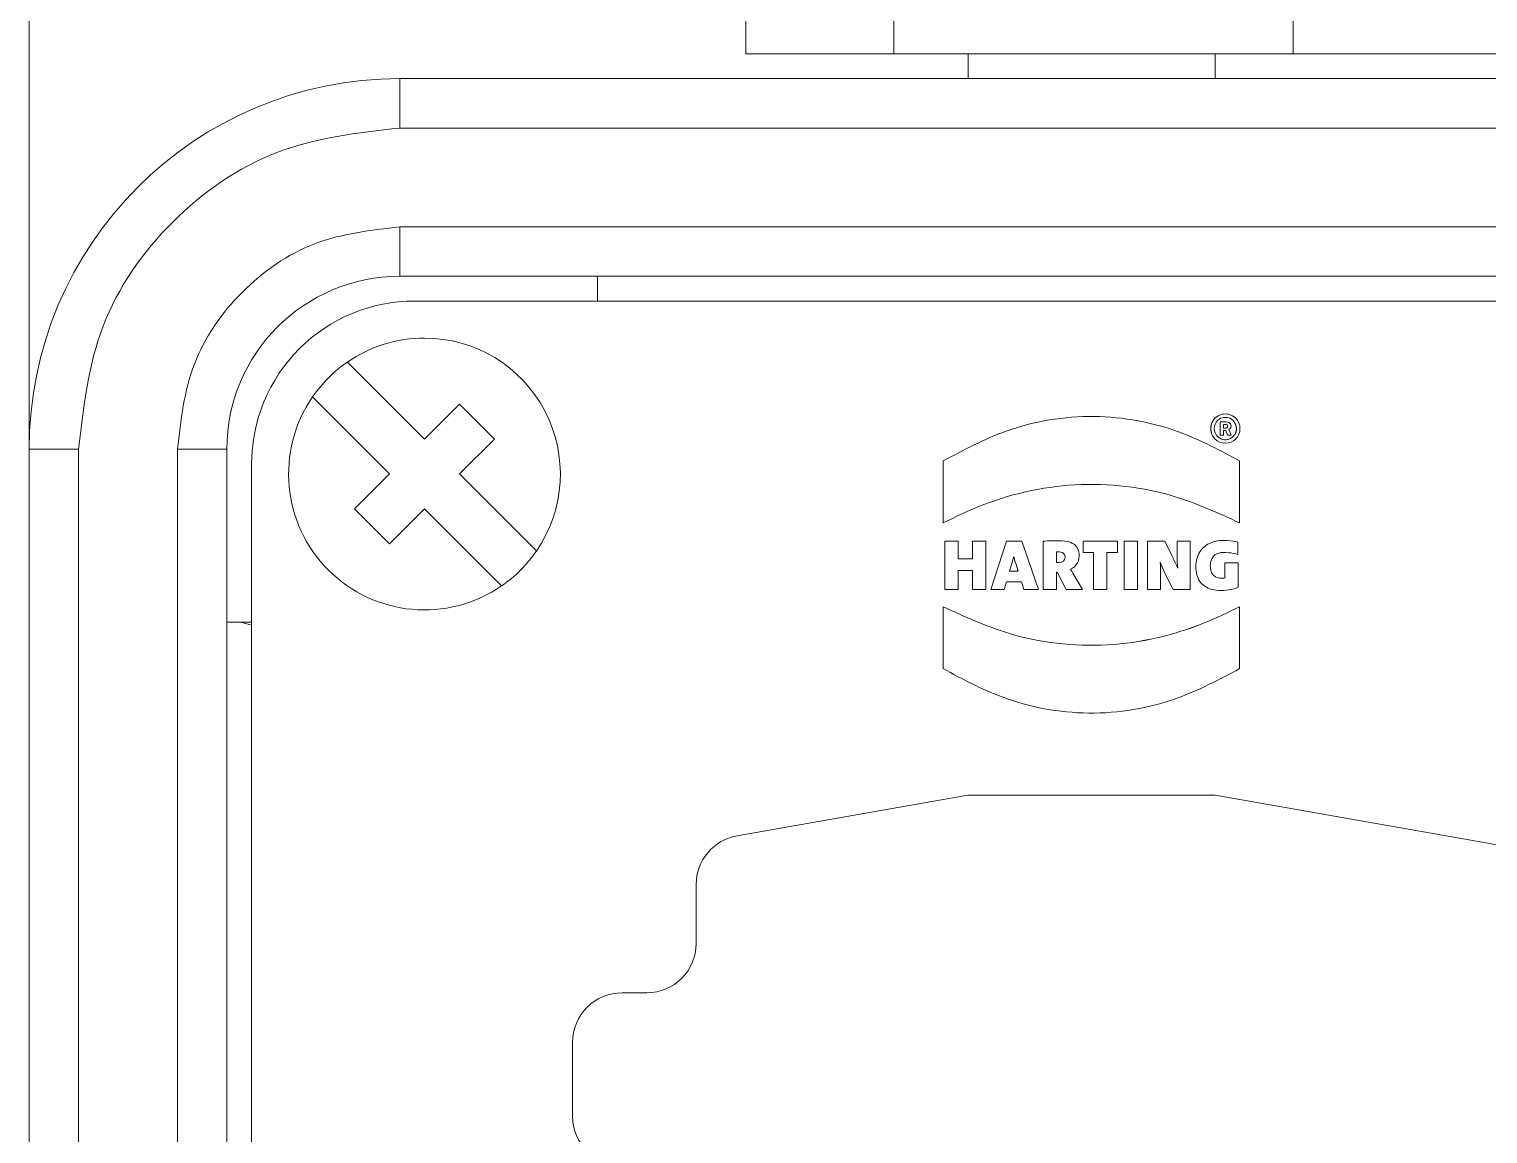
# Model space of a CAD drawing. Extents: x 4137 to 28680, y 2446 to 6814.
# Drawn here: x 16612.18 to 16649.38, y 4644.44 to 4672.6 of the extents above; entities that cross this region are included whole.
import ezdxf

# ---------------------------------------------------------------- set-up
doc = ezdxf.new("R2010")
doc.units = 0
doc.header["$LTSCALE"] = 0.5
doc.layers.get('0').update_dxf_attribs({"linetype": 'CONTINUOUS'})

msp = doc.modelspace()

# ---------------------------------------------------------------- linework, layer by layer
at = {"color": 7, "linetype": 'Continuous', "lineweight": 15}
for p, q in [((16630.454, 4671.972), (16630.454, 4678.272)), ((16630.454, 4671.972), (16630.454, 4678.272)), ((16634.234, 4671.972), (16634.234, 4678.272)), ((16634.234, 4671.972), (16634.234, 4678.272)), ((16644.415, 4671.972), (16644.415, 4678.272)), ((16644.415, 4671.972), (16644.415, 4678.272)), ((16612.184, 4661.892), (16612.184, 4677.642)), ((16612.184, 4661.892), (16612.184, 4677.642)), ((16630.454, 4671.972), (16630.454, 4671.966)), ((16630.454, 4671.972), (16630.454, 4671.966)), ((16644.415, 4671.972), (16634.234, 4671.972)), ((16644.415, 4671.972), (16634.234, 4671.972)), ((16636.124, 4671.972), (16636.124, 4671.342)), ((16636.124, 4671.972), (16636.124, 4671.342)), ((16642.424, 4671.342), (16642.424, 4671.972)), ((16642.424, 4671.342), (16642.424, 4671.972)), ((16665.006, 4671.972), (16644.415, 4671.972)), ((16665.006, 4671.972), (16644.415, 4671.972)), ((16621.634, 4670.082), (16621.634, 4671.342)), ((16621.634, 4671.342), (16656.914, 4671.342)), ((16621.634, 4670.082), (16621.634, 4671.342)), ((16621.634, 4671.342), (16656.914, 4671.342)), ((16656.914, 4670.082), (16621.634, 4670.082)), ((16656.914, 4670.082), (16621.634, 4670.082)), ((16656.914, 4667.562), (16621.634, 4667.562)), ((16621.634, 4667.562), (16621.634, 4666.302)), ((16656.914, 4667.562), (16621.634, 4667.562)), ((16621.634, 4667.562), (16621.634, 4666.302)), ((16656.914, 4666.302), (16621.634, 4666.302)), ((16656.914, 4666.302), (16621.634, 4666.302)), ((16626.674, 4665.672), (16626.674, 4666.302)), ((16626.674, 4665.672), (16626.674, 4666.302)), ((16656.537, 4665.672), (16622.013, 4665.672)), ((16656.537, 4665.672), (16622.013, 4665.672)), ((16620.301, 4664.117), (16622.264, 4662.153)), ((16620.301, 4664.117), (16622.264, 4662.153)), ((16621.373, 4661.262), (16619.41, 4663.226)), ((16621.373, 4661.262), (16619.41, 4663.226)), ((16622.264, 4662.153), (16623.155, 4663.044)), ((16622.264, 4662.153), (16623.155, 4663.044)), ((16623.155, 4663.044), (16624.046, 4662.153)), ((16623.155, 4663.044), (16624.046, 4662.153)), ((16642.708, 4662.59), (16642.553, 4662.59)), ((16642.553, 4662.59), (16642.553, 4662.253)), ((16642.553, 4662.59), (16642.553, 4662.253)), ((16642.553, 4662.59), (16642.553, 4662.59)), ((16642.708, 4662.59), (16642.553, 4662.59)), ((16642.708, 4662.59), (16642.553, 4662.59)), ((16642.553, 4662.59), (16642.553, 4662.253)), ((16642.553, 4662.59), (16642.553, 4662.253)), ((16642.553, 4662.59), (16642.553, 4662.59)), ((16642.708, 4662.59), (16642.553, 4662.59)), ((16642.778, 4662.578), (16642.708, 4662.59)), ((16642.779, 4662.578), (16642.708, 4662.59)), ((16642.708, 4662.59), (16642.708, 4662.59)), ((16642.778, 4662.578), (16642.708, 4662.59)), ((16642.779, 4662.578), (16642.708, 4662.59)), ((16642.708, 4662.59), (16642.708, 4662.59)), ((16642.886, 4662.622), (16642.886, 4662.622)), ((16642.886, 4662.622), (16642.886, 4662.622)), ((16642.484, 4662.219), (16642.484, 4662.219)), ((16642.484, 4662.219), (16642.484, 4662.219)), ((16642.553, 4662.253), (16642.637, 4662.253)), ((16642.553, 4662.253), (16642.637, 4662.253)), ((16642.637, 4662.527), (16642.694, 4662.527)), ((16642.637, 4662.527), (16642.637, 4662.43)), ((16642.637, 4662.527), (16642.694, 4662.527)), ((16642.637, 4662.527), (16642.637, 4662.43)), ((16642.694, 4662.43), (16642.637, 4662.43)), ((16642.637, 4662.43), (16642.694, 4662.43)), ((16642.637, 4662.43), (16642.637, 4662.43)), ((16642.694, 4662.43), (16642.637, 4662.43)), ((16642.637, 4662.43), (16642.694, 4662.43)), ((16642.637, 4662.43), (16642.637, 4662.43)), ((16642.637, 4662.253), (16642.637, 4662.374)), ((16642.637, 4662.374), (16642.7, 4662.374)), ((16642.637, 4662.253), (16642.637, 4662.374)), ((16642.637, 4662.374), (16642.7, 4662.374)), ((16642.694, 4662.43), (16642.694, 4662.43)), ((16642.694, 4662.43), (16642.694, 4662.43)), ((16642.7, 4662.374), (16642.742, 4662.253)), ((16642.7, 4662.374), (16642.742, 4662.253)), ((16642.7, 4662.374), (16642.7, 4662.374)), ((16642.7, 4662.374), (16642.742, 4662.253)), ((16642.7, 4662.374), (16642.742, 4662.253)), ((16642.7, 4662.374), (16642.7, 4662.374)), ((16642.728, 4662.513), (16642.728, 4662.513)), ((16642.728, 4662.513), (16642.728, 4662.513)), ((16642.742, 4662.253), (16642.835, 4662.253)), ((16642.742, 4662.253), (16642.835, 4662.253)), ((16642.772, 4662.398), (16642.804, 4662.418)), ((16642.772, 4662.398), (16642.804, 4662.418)), ((16642.786, 4662.377), (16642.772, 4662.398)), ((16642.786, 4662.377), (16642.772, 4662.398)), ((16642.819, 4662.544), (16642.778, 4662.578)), ((16642.779, 4662.578), (16642.778, 4662.578)), ((16642.819, 4662.544), (16642.778, 4662.578)), ((16642.779, 4662.578), (16642.778, 4662.578)), ((16642.819, 4662.543), (16642.779, 4662.578)), ((16642.819, 4662.543), (16642.779, 4662.578)), ((16642.793, 4662.361), (16642.786, 4662.377)), ((16642.793, 4662.361), (16642.786, 4662.377)), ((16642.835, 4662.253), (16642.793, 4662.361)), ((16642.835, 4662.253), (16642.793, 4662.361)), ((16642.804, 4662.418), (16642.824, 4662.449)), ((16642.804, 4662.418), (16642.824, 4662.449)), ((16642.831, 4662.492), (16642.819, 4662.544)), ((16642.831, 4662.492), (16642.819, 4662.544)), ((16642.824, 4662.449), (16642.831, 4662.492)), ((16642.824, 4662.449), (16642.831, 4662.492)), ((16642.97, 4662.42), (16642.97, 4662.42)), ((16642.97, 4662.42), (16642.97, 4662.42)), ((16613.444, 4661.892), (16612.184, 4661.892)), ((16612.184, 4605.192), (16612.184, 4661.892)), ((16613.444, 4661.892), (16612.184, 4661.892)), ((16612.184, 4605.192), (16612.184, 4661.892)), ((16613.444, 4605.192), (16613.444, 4661.892)), ((16613.444, 4605.192), (16613.444, 4661.892)), ((16615.964, 4661.892), (16615.964, 4605.192)), ((16615.964, 4661.892), (16617.224, 4661.892)), ((16615.964, 4661.892), (16615.964, 4605.192)), ((16615.964, 4661.892), (16617.224, 4661.892)), ((16617.224, 4661.892), (16617.224, 4605.192)), ((16617.224, 4661.892), (16617.224, 4605.192)), ((16624.046, 4662.153), (16623.155, 4661.262)), ((16624.046, 4662.153), (16623.155, 4661.262)), ((16617.855, 4661.514), (16617.855, 4605.57)), ((16617.855, 4661.514), (16617.855, 4605.57)), ((16635.489, 4660.017), (16635.489, 4661.596)), ((16635.489, 4661.596), (16635.489, 4661.596)), ((16635.489, 4661.596), (16635.489, 4660.017)), ((16635.489, 4660.017), (16635.489, 4661.596)), ((16635.489, 4661.596), (16635.489, 4661.596)), ((16635.489, 4661.596), (16635.489, 4660.017)), ((16643.049, 4661.596), (16643.049, 4660.017)), ((16643.049, 4661.596), (16643.049, 4660.017)), ((16620.482, 4660.371), (16621.373, 4661.262)), ((16620.482, 4660.371), (16621.373, 4661.262)), ((16623.155, 4661.262), (16625.119, 4659.299)), ((16623.155, 4661.262), (16625.119, 4659.299)), ((16621.373, 4659.48), (16620.482, 4660.371)), ((16621.373, 4659.48), (16620.482, 4660.371)), ((16622.264, 4660.371), (16621.373, 4659.48)), ((16622.264, 4660.371), (16621.373, 4659.48)), ((16624.228, 4658.408), (16622.264, 4660.371)), ((16624.228, 4658.408), (16622.264, 4660.371)), ((16635.529, 4659.55), (16635.87, 4659.55)), ((16635.529, 4658.313), (16635.529, 4659.55)), ((16635.529, 4658.313), (16635.529, 4659.55)), ((16635.529, 4659.55), (16635.529, 4659.55)), ((16635.529, 4659.55), (16635.87, 4659.55)), ((16635.529, 4659.55), (16635.87, 4659.55)), ((16635.529, 4658.313), (16635.529, 4659.55)), ((16635.529, 4658.313), (16635.529, 4659.55)), ((16635.529, 4659.55), (16635.529, 4659.55)), ((16635.529, 4659.55), (16635.87, 4659.55)), ((16635.87, 4659.55), (16635.87, 4659.099)), ((16635.87, 4659.55), (16635.87, 4659.099)), ((16636.24, 4659.55), (16636.582, 4659.55)), ((16636.24, 4659.099), (16636.24, 4659.55)), ((16636.24, 4659.099), (16636.24, 4659.55)), ((16636.24, 4659.55), (16636.24, 4659.55)), ((16636.24, 4659.55), (16636.582, 4659.55)), ((16636.24, 4659.55), (16636.582, 4659.55)), ((16636.24, 4659.099), (16636.24, 4659.55)), ((16636.24, 4659.099), (16636.24, 4659.55)), ((16636.24, 4659.55), (16636.24, 4659.55)), ((16636.24, 4659.55), (16636.582, 4659.55)), ((16636.582, 4659.55), (16636.582, 4658.313)), ((16636.582, 4659.55), (16636.582, 4658.313)), ((16636.704, 4658.313), (16637.108, 4659.55)), ((16636.704, 4658.313), (16637.108, 4659.55)), ((16636.704, 4658.313), (16637.108, 4659.55)), ((16636.704, 4658.313), (16637.108, 4659.55)), ((16637.108, 4659.55), (16637.498, 4659.55)), ((16637.108, 4659.55), (16637.108, 4659.55)), ((16637.108, 4659.55), (16637.498, 4659.55)), ((16637.108, 4659.55), (16637.498, 4659.55)), ((16637.108, 4659.55), (16637.108, 4659.55)), ((16637.108, 4659.55), (16637.498, 4659.55)), ((16637.498, 4659.55), (16637.922, 4658.313)), ((16637.498, 4659.55), (16637.922, 4658.313)), ((16638.042, 4659.55), (16638.094, 4659.553)), ((16638.042, 4659.55), (16638.094, 4659.553)), ((16638.042, 4659.55), (16638.094, 4659.553)), ((16638.042, 4659.55), (16638.094, 4659.553)), ((16638.042, 4658.313), (16638.042, 4659.55)), ((16638.042, 4658.313), (16638.042, 4659.55)), ((16638.042, 4659.55), (16638.042, 4659.55)), ((16638.042, 4658.313), (16638.042, 4659.55)), ((16638.042, 4658.313), (16638.042, 4659.55)), ((16638.042, 4659.55), (16638.042, 4659.55)), ((16638.094, 4659.553), (16638.149, 4659.555)), ((16638.094, 4659.553), (16638.15, 4659.555)), ((16638.094, 4659.553), (16638.149, 4659.555)), ((16638.094, 4659.553), (16638.15, 4659.555)), ((16638.094, 4659.553), (16638.094, 4659.553)), ((16638.094, 4659.553), (16638.094, 4659.553)), ((16638.149, 4659.555), (16638.208, 4659.557)), ((16638.149, 4659.555), (16638.208, 4659.557)), ((16638.149, 4659.555), (16638.15, 4659.555)), ((16638.149, 4659.555), (16638.15, 4659.555)), ((16638.15, 4659.555), (16638.208, 4659.557)), ((16638.15, 4659.555), (16638.208, 4659.557)), ((16638.208, 4659.557), (16638.27, 4659.558)), ((16638.208, 4659.557), (16638.27, 4659.558)), ((16638.208, 4659.557), (16638.27, 4659.558)), ((16638.208, 4659.557), (16638.27, 4659.558)), ((16638.208, 4659.557), (16638.208, 4659.557)), ((16638.208, 4659.557), (16638.208, 4659.557)), ((16638.27, 4659.558), (16638.334, 4659.559)), ((16638.27, 4659.558), (16638.334, 4659.559)), ((16638.27, 4659.558), (16638.334, 4659.559)), ((16638.27, 4659.558), (16638.334, 4659.559)), ((16638.27, 4659.558), (16638.27, 4659.558)), ((16638.27, 4659.558), (16638.27, 4659.558)), ((16638.334, 4659.559), (16638.399, 4659.56)), ((16638.334, 4659.559), (16638.399, 4659.56)), ((16638.334, 4659.559), (16638.399, 4659.559)), ((16638.334, 4659.559), (16638.334, 4659.559)), ((16638.334, 4659.559), (16638.399, 4659.559)), ((16638.334, 4659.559), (16638.334, 4659.559)), ((16638.384, 4659.275), (16638.4, 4659.277)), ((16638.384, 4659.275), (16638.4, 4659.277)), ((16638.384, 4659.01), (16638.384, 4659.275)), ((16638.384, 4659.01), (16638.384, 4659.275)), ((16638.399, 4659.56), (16638.465, 4659.56)), ((16638.399, 4659.559), (16638.465, 4659.56)), ((16638.399, 4659.56), (16638.399, 4659.559)), ((16638.399, 4659.56), (16638.465, 4659.56)), ((16638.399, 4659.559), (16638.465, 4659.56)), ((16638.399, 4659.56), (16638.399, 4659.559)), ((16638.4, 4659.277), (16638.424, 4659.278)), ((16638.4, 4659.277), (16638.424, 4659.278)), ((16638.424, 4659.278), (16638.448, 4659.278)), ((16638.424, 4659.278), (16638.448, 4659.278)), ((16638.448, 4659.278), (16638.536, 4659.26)), ((16638.448, 4659.278), (16638.536, 4659.26)), ((16638.465, 4659.56), (16638.531, 4659.558)), ((16638.465, 4659.56), (16638.531, 4659.558)), ((16638.465, 4659.56), (16638.465, 4659.56)), ((16638.465, 4659.56), (16638.531, 4659.558)), ((16638.465, 4659.56), (16638.531, 4659.558)), ((16638.465, 4659.56), (16638.465, 4659.56)), ((16638.531, 4659.558), (16638.592, 4659.553)), ((16638.531, 4659.558), (16638.592, 4659.553)), ((16638.531, 4659.558), (16638.531, 4659.558)), ((16638.531, 4659.558), (16638.592, 4659.553)), ((16638.531, 4659.558), (16638.592, 4659.553)), ((16638.531, 4659.558), (16638.531, 4659.558)), ((16638.536, 4659.26), (16638.584, 4659.213)), ((16638.536, 4659.26), (16638.584, 4659.213)), ((16638.592, 4659.553), (16638.649, 4659.544)), ((16638.592, 4659.553), (16638.649, 4659.544)), ((16638.592, 4659.553), (16638.592, 4659.553)), ((16638.592, 4659.553), (16638.649, 4659.544)), ((16638.592, 4659.553), (16638.649, 4659.544)), ((16638.592, 4659.553), (16638.592, 4659.553)), ((16638.649, 4659.544), (16638.701, 4659.531)), ((16638.649, 4659.544), (16638.701, 4659.531)), ((16638.649, 4659.544), (16638.649, 4659.544)), ((16638.649, 4659.544), (16638.701, 4659.531)), ((16638.649, 4659.544), (16638.701, 4659.531)), ((16638.649, 4659.544), (16638.649, 4659.544)), ((16638.701, 4659.531), (16638.748, 4659.514)), ((16638.701, 4659.531), (16638.749, 4659.514)), ((16638.701, 4659.531), (16638.701, 4659.531)), ((16638.701, 4659.531), (16638.748, 4659.514)), ((16638.701, 4659.531), (16638.749, 4659.514)), ((16638.701, 4659.531), (16638.701, 4659.531)), ((16638.748, 4659.514), (16638.791, 4659.494)), ((16638.748, 4659.514), (16638.749, 4659.514)), ((16638.748, 4659.514), (16638.791, 4659.494)), ((16638.748, 4659.514), (16638.749, 4659.514)), ((16638.749, 4659.514), (16638.791, 4659.494)), ((16638.749, 4659.514), (16638.791, 4659.494)), ((16638.791, 4659.494), (16638.83, 4659.469)), ((16638.791, 4659.494), (16638.83, 4659.469)), ((16638.791, 4659.494), (16638.791, 4659.494)), ((16638.791, 4659.494), (16638.83, 4659.469)), ((16638.791, 4659.494), (16638.83, 4659.469)), ((16638.791, 4659.494), (16638.791, 4659.494)), ((16638.83, 4659.469), (16638.863, 4659.44)), ((16638.83, 4659.469), (16638.863, 4659.44)), ((16638.83, 4659.469), (16638.83, 4659.469)), ((16638.83, 4659.469), (16638.863, 4659.44)), ((16638.83, 4659.469), (16638.863, 4659.44)), ((16638.83, 4659.469), (16638.83, 4659.469)), ((16638.863, 4659.44), (16638.891, 4659.407)), ((16638.863, 4659.44), (16638.891, 4659.407)), ((16638.891, 4659.407), (16638.915, 4659.369)), ((16638.891, 4659.407), (16638.915, 4659.369)), ((16638.915, 4659.369), (16638.933, 4659.327)), ((16638.915, 4659.369), (16638.933, 4659.327)), ((16638.933, 4659.327), (16638.947, 4659.28)), ((16638.933, 4659.327), (16638.947, 4659.28)), ((16638.947, 4659.28), (16638.955, 4659.229)), ((16638.947, 4659.28), (16638.955, 4659.229)), ((16639.058, 4659.55), (16639.935, 4659.55)), ((16639.058, 4659.257), (16639.058, 4659.55)), ((16639.058, 4659.55), (16639.935, 4659.55)), ((16639.058, 4659.55), (16639.058, 4659.55)), ((16639.058, 4659.257), (16639.058, 4659.55)), ((16639.058, 4659.55), (16639.935, 4659.55)), ((16639.058, 4659.257), (16639.058, 4659.55)), ((16639.058, 4659.55), (16639.935, 4659.55)), ((16639.058, 4659.55), (16639.058, 4659.55)), ((16639.058, 4659.257), (16639.058, 4659.55)), ((16639.325, 4659.257), (16639.058, 4659.257)), ((16639.325, 4659.257), (16639.058, 4659.257)), ((16639.325, 4658.313), (16639.325, 4659.257)), ((16639.325, 4658.313), (16639.325, 4659.257)), ((16639.325, 4659.257), (16639.325, 4659.257)), ((16639.325, 4658.313), (16639.325, 4659.257)), ((16639.325, 4658.313), (16639.325, 4659.257)), ((16639.325, 4659.257), (16639.325, 4659.257)), ((16639.667, 4659.257), (16639.667, 4658.313)), ((16639.935, 4659.257), (16639.667, 4659.257)), ((16639.667, 4659.257), (16639.667, 4658.313)), ((16639.935, 4659.257), (16639.667, 4659.257)), ((16639.935, 4659.55), (16639.935, 4659.257)), ((16639.935, 4659.55), (16639.935, 4659.257)), ((16640.106, 4658.313), (16640.106, 4659.55)), ((16640.106, 4659.55), (16640.447, 4659.55)), ((16640.106, 4658.313), (16640.106, 4659.55)), ((16640.106, 4659.55), (16640.106, 4659.55)), ((16640.106, 4659.55), (16640.447, 4659.55)), ((16640.106, 4658.313), (16640.106, 4659.55)), ((16640.106, 4659.55), (16640.447, 4659.55)), ((16640.106, 4658.313), (16640.106, 4659.55)), ((16640.106, 4659.55), (16640.106, 4659.55)), ((16640.106, 4659.55), (16640.447, 4659.55)), ((16640.447, 4659.55), (16640.447, 4658.313)), ((16640.447, 4659.55), (16640.447, 4658.313)), ((16640.704, 4659.55), (16641.141, 4659.55)), ((16640.704, 4658.313), (16640.704, 4659.55)), ((16640.704, 4658.313), (16640.704, 4659.55)), ((16640.704, 4659.55), (16640.704, 4659.55)), ((16640.704, 4659.55), (16641.141, 4659.55)), ((16640.704, 4659.55), (16641.141, 4659.55)), ((16640.704, 4658.313), (16640.704, 4659.55)), ((16640.704, 4658.313), (16640.704, 4659.55)), ((16640.704, 4659.55), (16640.704, 4659.55)), ((16640.704, 4659.55), (16641.141, 4659.55)), ((16641.141, 4659.55), (16641.32, 4659.181)), ((16641.141, 4659.55), (16641.32, 4659.181)), ((16641.457, 4659.55), (16641.786, 4659.55)), ((16641.457, 4659.117), (16641.457, 4659.55)), ((16641.457, 4659.117), (16641.457, 4659.55)), ((16641.457, 4659.55), (16641.457, 4659.55)), ((16641.457, 4659.55), (16641.786, 4659.55)), ((16641.457, 4659.55), (16641.786, 4659.55)), ((16641.457, 4659.117), (16641.457, 4659.55)), ((16641.457, 4659.117), (16641.457, 4659.55)), ((16641.457, 4659.55), (16641.457, 4659.55)), ((16641.457, 4659.55), (16641.786, 4659.55)), ((16641.786, 4659.55), (16641.786, 4658.313)), ((16641.786, 4659.55), (16641.786, 4658.313)), ((16642.012, 4659.237), (16642.036, 4659.277)), ((16642.012, 4659.237), (16642.036, 4659.277)), ((16642.012, 4659.237), (16642.036, 4659.277)), ((16642.012, 4659.237), (16642.036, 4659.277)), ((16642.036, 4659.277), (16642.063, 4659.315)), ((16642.036, 4659.277), (16642.063, 4659.315)), ((16642.036, 4659.277), (16642.063, 4659.315)), ((16642.036, 4659.277), (16642.063, 4659.315)), ((16642.036, 4659.277), (16642.036, 4659.277)), ((16642.036, 4659.277), (16642.036, 4659.277)), ((16642.063, 4659.315), (16642.092, 4659.351)), ((16642.063, 4659.315), (16642.093, 4659.351)), ((16642.063, 4659.315), (16642.092, 4659.351)), ((16642.063, 4659.315), (16642.093, 4659.351)), ((16642.063, 4659.315), (16642.063, 4659.315)), ((16642.063, 4659.315), (16642.063, 4659.315)), ((16642.092, 4659.351), (16642.125, 4659.384)), ((16642.092, 4659.351), (16642.125, 4659.384)), ((16642.092, 4659.351), (16642.093, 4659.351)), ((16642.092, 4659.351), (16642.093, 4659.351)), ((16642.093, 4659.351), (16642.125, 4659.384)), ((16642.093, 4659.351), (16642.125, 4659.384)), ((16642.125, 4659.384), (16642.16, 4659.415)), ((16642.125, 4659.384), (16642.16, 4659.415)), ((16642.125, 4659.384), (16642.16, 4659.415)), ((16642.125, 4659.384), (16642.16, 4659.415)), ((16642.125, 4659.384), (16642.125, 4659.384)), ((16642.125, 4659.384), (16642.125, 4659.384)), ((16642.16, 4659.415), (16642.198, 4659.444)), ((16642.16, 4659.415), (16642.198, 4659.444)), ((16642.16, 4659.415), (16642.198, 4659.444)), ((16642.16, 4659.415), (16642.198, 4659.444)), ((16642.16, 4659.415), (16642.16, 4659.415)), ((16642.16, 4659.415), (16642.16, 4659.415)), ((16642.198, 4659.444), (16642.239, 4659.469)), ((16642.198, 4659.444), (16642.239, 4659.469)), ((16642.198, 4659.444), (16642.239, 4659.469)), ((16642.198, 4659.444), (16642.239, 4659.469)), ((16642.198, 4659.444), (16642.198, 4659.444)), ((16642.198, 4659.444), (16642.198, 4659.444)), ((16642.239, 4659.469), (16642.282, 4659.492)), ((16642.239, 4659.469), (16642.282, 4659.492)), ((16642.239, 4659.469), (16642.282, 4659.492)), ((16642.239, 4659.469), (16642.282, 4659.492)), ((16642.239, 4659.469), (16642.239, 4659.469)), ((16642.239, 4659.469), (16642.239, 4659.469)), ((16642.282, 4659.492), (16642.328, 4659.513)), ((16642.282, 4659.492), (16642.328, 4659.513)), ((16642.282, 4659.492), (16642.328, 4659.513)), ((16642.282, 4659.492), (16642.328, 4659.513)), ((16642.282, 4659.492), (16642.282, 4659.492)), ((16642.282, 4659.492), (16642.282, 4659.492)), ((16642.328, 4659.513), (16642.376, 4659.53)), ((16642.328, 4659.513), (16642.376, 4659.53)), ((16642.328, 4659.513), (16642.376, 4659.53)), ((16642.328, 4659.513), (16642.376, 4659.53)), ((16642.328, 4659.513), (16642.328, 4659.513)), ((16642.328, 4659.513), (16642.328, 4659.513)), ((16642.376, 4659.53), (16642.426, 4659.544)), ((16642.376, 4659.53), (16642.426, 4659.544)), ((16642.376, 4659.53), (16642.426, 4659.544)), ((16642.376, 4659.53), (16642.426, 4659.544)), ((16642.376, 4659.53), (16642.376, 4659.53)), ((16642.376, 4659.53), (16642.376, 4659.53)), ((16642.426, 4659.544), (16642.478, 4659.556)), ((16642.426, 4659.544), (16642.479, 4659.556)), ((16642.426, 4659.544), (16642.478, 4659.556)), ((16642.426, 4659.544), (16642.479, 4659.556)), ((16642.426, 4659.544), (16642.426, 4659.544)), ((16642.426, 4659.544), (16642.426, 4659.544)), ((16642.515, 4659.246), (16642.465, 4659.226)), ((16642.515, 4659.246), (16642.465, 4659.226)), ((16642.478, 4659.556), (16642.533, 4659.564)), ((16642.478, 4659.556), (16642.533, 4659.564)), ((16642.478, 4659.556), (16642.479, 4659.556)), ((16642.478, 4659.556), (16642.479, 4659.556)), ((16642.479, 4659.556), (16642.533, 4659.564)), ((16642.479, 4659.556), (16642.533, 4659.564)), ((16642.572, 4659.258), (16642.515, 4659.246)), ((16642.572, 4659.258), (16642.515, 4659.246)), ((16642.533, 4659.564), (16642.59, 4659.569)), ((16642.533, 4659.564), (16642.59, 4659.569)), ((16642.533, 4659.564), (16642.59, 4659.569)), ((16642.533, 4659.564), (16642.59, 4659.569)), ((16642.533, 4659.564), (16642.533, 4659.564)), ((16642.533, 4659.564), (16642.533, 4659.564)), ((16642.636, 4659.262), (16642.572, 4659.258)), ((16642.636, 4659.262), (16642.572, 4659.258)), ((16642.59, 4659.569), (16642.649, 4659.57)), ((16642.59, 4659.569), (16642.649, 4659.57)), ((16642.59, 4659.569), (16642.649, 4659.57)), ((16642.59, 4659.569), (16642.649, 4659.57)), ((16642.59, 4659.569), (16642.59, 4659.569)), ((16642.59, 4659.569), (16642.59, 4659.569)), ((16642.7, 4659.26), (16642.636, 4659.262)), ((16642.7, 4659.26), (16642.636, 4659.262)), ((16642.649, 4659.57), (16642.731, 4659.568)), ((16642.649, 4659.57), (16642.731, 4659.568)), ((16642.649, 4659.57), (16642.649, 4659.57)), ((16642.649, 4659.57), (16642.731, 4659.568)), ((16642.649, 4659.57), (16642.731, 4659.568)), ((16642.649, 4659.57), (16642.649, 4659.57)), ((16642.767, 4659.256), (16642.7, 4659.26)), ((16642.767, 4659.256), (16642.7, 4659.26)), ((16642.731, 4659.568), (16642.808, 4659.562)), ((16642.731, 4659.568), (16642.808, 4659.561)), ((16642.731, 4659.568), (16642.731, 4659.568)), ((16642.731, 4659.568), (16642.808, 4659.562)), ((16642.731, 4659.568), (16642.808, 4659.561)), ((16642.731, 4659.568), (16642.731, 4659.568)), ((16642.834, 4659.248), (16642.767, 4659.256)), ((16642.834, 4659.248), (16642.767, 4659.256)), ((16642.808, 4659.562), (16642.879, 4659.551)), ((16642.808, 4659.562), (16642.808, 4659.561)), ((16642.808, 4659.562), (16642.879, 4659.551)), ((16642.808, 4659.562), (16642.808, 4659.561)), ((16642.808, 4659.561), (16642.879, 4659.551)), ((16642.808, 4659.561), (16642.879, 4659.551)), ((16642.897, 4659.238), (16642.834, 4659.248)), ((16642.897, 4659.238), (16642.834, 4659.248)), ((16642.879, 4659.551), (16642.944, 4659.538)), ((16642.879, 4659.551), (16642.944, 4659.538)), ((16642.879, 4659.551), (16642.879, 4659.551)), ((16642.879, 4659.551), (16642.944, 4659.538)), ((16642.879, 4659.551), (16642.944, 4659.538)), ((16642.879, 4659.551), (16642.879, 4659.551)), ((16642.944, 4659.538), (16643.002, 4659.523)), ((16642.944, 4659.538), (16643.002, 4659.523)), ((16642.944, 4659.538), (16642.944, 4659.538)), ((16642.944, 4659.538), (16643.002, 4659.523)), ((16642.944, 4659.538), (16643.002, 4659.523)), ((16642.944, 4659.538), (16642.944, 4659.538)), ((16643.002, 4659.523), (16643.002, 4659.21)), ((16643.002, 4659.523), (16643.002, 4659.21)), ((16635.87, 4659.099), (16636.24, 4659.099)), ((16635.87, 4659.099), (16636.24, 4659.099)), ((16635.87, 4659.099), (16635.87, 4659.099)), ((16635.87, 4659.099), (16636.24, 4659.099)), ((16635.87, 4659.099), (16636.24, 4659.099)), ((16635.87, 4659.099), (16635.87, 4659.099)), ((16636.24, 4659.099), (16636.24, 4659.099)), ((16636.24, 4659.099), (16636.24, 4659.099)), ((16637.184, 4658.782), (16637.245, 4658.979)), ((16637.184, 4658.782), (16637.245, 4658.979)), ((16637.245, 4658.979), (16637.262, 4659.041)), ((16637.245, 4658.979), (16637.262, 4659.041)), ((16637.262, 4659.041), (16637.277, 4659.1)), ((16637.262, 4659.041), (16637.277, 4659.1)), ((16637.277, 4659.1), (16637.289, 4659.156)), ((16637.277, 4659.1), (16637.289, 4659.156)), ((16637.289, 4659.156), (16637.305, 4659.1)), ((16637.289, 4659.156), (16637.305, 4659.1)), ((16637.289, 4659.156), (16637.289, 4659.156)), ((16637.289, 4659.156), (16637.305, 4659.1)), ((16637.289, 4659.156), (16637.305, 4659.1)), ((16637.289, 4659.156), (16637.289, 4659.156)), ((16637.305, 4659.1), (16637.321, 4659.042)), ((16637.305, 4659.1), (16637.321, 4659.041)), ((16637.305, 4659.1), (16637.305, 4659.1)), ((16637.305, 4659.1), (16637.321, 4659.042)), ((16637.305, 4659.1), (16637.321, 4659.041)), ((16637.305, 4659.1), (16637.305, 4659.1)), ((16637.321, 4659.042), (16637.339, 4658.981)), ((16637.321, 4659.041), (16637.321, 4659.042)), ((16637.321, 4659.042), (16637.339, 4658.981)), ((16637.321, 4659.041), (16637.321, 4659.042)), ((16637.321, 4659.041), (16637.339, 4658.981)), ((16637.321, 4659.041), (16637.339, 4658.981)), ((16637.339, 4658.981), (16637.401, 4658.782)), ((16637.339, 4658.981), (16637.401, 4658.782)), ((16637.339, 4658.981), (16637.339, 4658.981)), ((16637.339, 4658.981), (16637.401, 4658.782)), ((16637.339, 4658.981), (16637.401, 4658.782)), ((16637.339, 4658.981), (16637.339, 4658.981)), ((16638.4, 4659.008), (16638.384, 4659.01)), ((16638.384, 4659.009), (16638.384, 4659.01)), ((16638.4, 4659.008), (16638.384, 4659.01)), ((16638.384, 4659.009), (16638.384, 4659.01)), ((16638.4, 4659.008), (16638.384, 4659.009)), ((16638.4, 4659.008), (16638.384, 4659.009)), ((16638.42, 4659.006), (16638.4, 4659.008)), ((16638.42, 4659.006), (16638.4, 4659.008)), ((16638.4, 4659.008), (16638.4, 4659.008)), ((16638.42, 4659.006), (16638.4, 4659.008)), ((16638.42, 4659.006), (16638.4, 4659.008)), ((16638.4, 4659.008), (16638.4, 4659.008)), ((16638.44, 4659.006), (16638.42, 4659.006)), ((16638.44, 4659.005), (16638.42, 4659.006)), ((16638.42, 4659.006), (16638.42, 4659.006)), ((16638.44, 4659.006), (16638.42, 4659.006)), ((16638.44, 4659.005), (16638.42, 4659.006)), ((16638.42, 4659.006), (16638.42, 4659.006)), ((16638.505, 4659.015), (16638.44, 4659.006)), ((16638.505, 4659.015), (16638.44, 4659.005)), ((16638.505, 4659.015), (16638.44, 4659.006)), ((16638.505, 4659.015), (16638.44, 4659.005)), ((16638.44, 4659.005), (16638.44, 4659.006)), ((16638.44, 4659.005), (16638.44, 4659.006)), ((16638.555, 4659.042), (16638.505, 4659.015)), ((16638.555, 4659.042), (16638.505, 4659.015)), ((16638.555, 4659.042), (16638.505, 4659.015)), ((16638.555, 4659.042), (16638.505, 4659.015)), ((16638.505, 4659.015), (16638.505, 4659.015)), ((16638.505, 4659.015), (16638.505, 4659.015)), ((16638.587, 4659.086), (16638.555, 4659.042)), ((16638.587, 4659.086), (16638.555, 4659.042)), ((16638.587, 4659.086), (16638.555, 4659.042)), ((16638.587, 4659.086), (16638.555, 4659.042)), ((16638.555, 4659.042), (16638.555, 4659.042)), ((16638.555, 4659.042), (16638.555, 4659.042)), ((16638.584, 4659.213), (16638.598, 4659.146)), ((16638.584, 4659.213), (16638.598, 4659.146)), ((16638.584, 4659.213), (16638.584, 4659.213)), ((16638.584, 4659.213), (16638.598, 4659.146)), ((16638.584, 4659.213), (16638.598, 4659.146)), ((16638.584, 4659.213), (16638.584, 4659.213)), ((16638.598, 4659.146), (16638.587, 4659.086)), ((16638.598, 4659.146), (16638.587, 4659.086)), ((16638.598, 4659.146), (16638.587, 4659.086)), ((16638.598, 4659.146), (16638.587, 4659.086)), ((16638.587, 4659.086), (16638.587, 4659.086)), ((16638.587, 4659.086), (16638.587, 4659.086)), ((16638.598, 4659.146), (16638.598, 4659.146)), ((16638.598, 4659.146), (16638.598, 4659.146)), ((16638.84, 4658.897), (16638.791, 4658.86)), ((16638.84, 4658.897), (16638.791, 4658.86)), ((16638.881, 4658.942), (16638.84, 4658.897)), ((16638.881, 4658.942), (16638.84, 4658.897)), ((16638.914, 4658.994), (16638.881, 4658.942)), ((16638.914, 4658.994), (16638.881, 4658.942)), ((16638.938, 4659.05), (16638.914, 4658.994)), ((16638.938, 4659.05), (16638.914, 4658.994)), ((16638.952, 4659.11), (16638.938, 4659.05)), ((16638.952, 4659.11), (16638.938, 4659.05)), ((16638.957, 4659.173), (16638.952, 4659.11)), ((16638.957, 4659.173), (16638.952, 4659.11)), ((16638.955, 4659.229), (16638.957, 4659.173)), ((16638.955, 4659.229), (16638.957, 4659.173)), ((16641.023, 4659.014), (16641.029, 4658.949)), ((16641.049, 4658.95), (16641.023, 4659.014)), ((16641.023, 4659.014), (16641.024, 4659.014)), ((16641.023, 4659.014), (16641.029, 4658.949)), ((16641.049, 4658.95), (16641.023, 4659.014)), ((16641.023, 4659.014), (16641.024, 4659.014)), ((16641.049, 4658.95), (16641.024, 4659.014)), ((16641.049, 4658.95), (16641.024, 4659.014)), ((16641.029, 4658.949), (16641.031, 4658.889)), ((16641.029, 4658.949), (16641.031, 4658.889)), ((16641.031, 4658.889), (16641.032, 4658.818)), ((16641.031, 4658.889), (16641.032, 4658.818)), ((16641.078, 4658.881), (16641.049, 4658.95)), ((16641.079, 4658.88), (16641.049, 4658.95)), ((16641.049, 4658.95), (16641.049, 4658.95)), ((16641.078, 4658.881), (16641.049, 4658.95)), ((16641.079, 4658.88), (16641.049, 4658.95)), ((16641.049, 4658.95), (16641.049, 4658.95)), ((16641.111, 4658.809), (16641.078, 4658.881)), ((16641.078, 4658.881), (16641.079, 4658.88)), ((16641.111, 4658.809), (16641.078, 4658.881)), ((16641.078, 4658.881), (16641.079, 4658.88)), ((16641.111, 4658.809), (16641.079, 4658.88)), ((16641.111, 4658.809), (16641.079, 4658.88)), ((16641.32, 4659.181), (16641.352, 4659.115)), ((16641.32, 4659.181), (16641.352, 4659.115)), ((16641.352, 4659.115), (16641.384, 4659.05)), ((16641.352, 4659.115), (16641.384, 4659.05)), ((16641.384, 4659.05), (16641.415, 4658.985)), ((16641.384, 4659.05), (16641.415, 4658.985)), ((16641.415, 4658.985), (16641.444, 4658.922)), ((16641.415, 4658.985), (16641.444, 4658.922)), ((16641.444, 4658.922), (16641.471, 4658.861)), ((16641.444, 4658.922), (16641.471, 4658.861)), ((16641.459, 4659.035), (16641.457, 4659.117)), ((16641.459, 4659.035), (16641.457, 4659.117)), ((16641.457, 4659.117), (16641.457, 4659.117)), ((16641.459, 4659.035), (16641.457, 4659.117)), ((16641.459, 4659.035), (16641.457, 4659.117)), ((16641.457, 4659.117), (16641.457, 4659.117)), ((16641.463, 4658.948), (16641.459, 4659.035)), ((16641.463, 4658.948), (16641.459, 4659.035)), ((16641.459, 4659.035), (16641.459, 4659.035)), ((16641.463, 4658.948), (16641.459, 4659.035)), ((16641.463, 4658.948), (16641.459, 4659.035)), ((16641.459, 4659.035), (16641.459, 4659.035)), ((16641.471, 4658.861), (16641.463, 4658.948)), ((16641.471, 4658.861), (16641.463, 4658.948)), ((16641.463, 4658.948), (16641.463, 4658.948)), ((16641.471, 4658.861), (16641.463, 4658.948)), ((16641.471, 4658.861), (16641.463, 4658.948)), ((16641.463, 4658.948), (16641.463, 4658.948)), ((16641.931, 4658.898), (16641.933, 4658.952)), ((16641.931, 4658.898), (16641.933, 4658.952)), ((16641.931, 4658.898), (16641.933, 4658.952)), ((16641.931, 4658.898), (16641.933, 4658.952)), ((16641.933, 4658.843), (16641.931, 4658.898)), ((16641.933, 4658.843), (16641.931, 4658.898)), ((16641.931, 4658.898), (16641.931, 4658.898)), ((16641.933, 4658.843), (16641.931, 4658.898)), ((16641.933, 4658.843), (16641.931, 4658.898)), ((16641.931, 4658.898), (16641.931, 4658.898)), ((16641.933, 4658.952), (16641.938, 4659.004)), ((16641.933, 4658.952), (16641.938, 4659.004)), ((16641.933, 4658.952), (16641.938, 4659.004)), ((16641.933, 4658.952), (16641.938, 4659.004)), ((16641.933, 4658.952), (16641.933, 4658.952)), ((16641.933, 4658.952), (16641.933, 4658.952)), ((16641.938, 4659.004), (16641.946, 4659.054)), ((16641.938, 4659.004), (16641.946, 4659.054)), ((16641.938, 4659.004), (16641.946, 4659.054)), ((16641.938, 4659.004), (16641.946, 4659.054)), ((16641.938, 4659.004), (16641.938, 4659.004)), ((16641.938, 4659.004), (16641.938, 4659.004)), ((16641.946, 4659.054), (16641.958, 4659.103)), ((16641.946, 4659.054), (16641.958, 4659.103)), ((16641.946, 4659.054), (16641.958, 4659.103)), ((16641.946, 4659.054), (16641.958, 4659.103)), ((16641.946, 4659.054), (16641.946, 4659.054)), ((16641.946, 4659.054), (16641.946, 4659.054)), ((16641.958, 4659.103), (16641.973, 4659.149)), ((16641.958, 4659.103), (16641.973, 4659.149)), ((16641.958, 4659.103), (16641.973, 4659.149)), ((16641.958, 4659.103), (16641.973, 4659.149)), ((16641.958, 4659.103), (16641.958, 4659.103)), ((16641.958, 4659.103), (16641.958, 4659.103)), ((16641.973, 4659.149), (16641.991, 4659.194)), ((16641.973, 4659.149), (16641.991, 4659.194)), ((16641.973, 4659.149), (16641.991, 4659.194)), ((16641.973, 4659.149), (16641.991, 4659.194)), ((16641.973, 4659.149), (16641.973, 4659.149)), ((16641.973, 4659.149), (16641.973, 4659.149)), ((16641.991, 4659.194), (16642.012, 4659.237)), ((16641.991, 4659.194), (16642.012, 4659.237)), ((16641.991, 4659.194), (16642.012, 4659.237)), ((16641.991, 4659.194), (16642.012, 4659.237)), ((16641.991, 4659.194), (16641.991, 4659.194)), ((16641.991, 4659.194), (16641.991, 4659.194)), ((16642.012, 4659.237), (16642.012, 4659.237)), ((16642.012, 4659.237), (16642.012, 4659.237)), ((16642.304, 4658.979), (16642.301, 4658.921)), ((16642.304, 4658.979), (16642.301, 4658.921)), ((16642.301, 4658.921), (16642.304, 4658.86)), ((16642.301, 4658.921), (16642.304, 4658.86)), ((16642.314, 4659.033), (16642.304, 4658.979)), ((16642.314, 4659.033), (16642.304, 4658.979)), ((16642.331, 4659.083), (16642.314, 4659.033)), ((16642.331, 4659.083), (16642.314, 4659.033)), ((16642.354, 4659.127), (16642.331, 4659.083)), ((16642.354, 4659.127), (16642.331, 4659.083)), ((16642.384, 4659.166), (16642.354, 4659.127)), ((16642.384, 4659.166), (16642.354, 4659.127)), ((16642.421, 4659.199), (16642.384, 4659.166)), ((16642.421, 4659.199), (16642.384, 4659.166)), ((16642.465, 4659.226), (16642.421, 4659.199)), ((16642.465, 4659.226), (16642.421, 4659.199)), ((16642.673, 4658.997), (16643.014, 4658.997)), ((16642.673, 4658.612), (16642.673, 4658.997)), ((16642.673, 4658.612), (16642.673, 4658.997)), ((16642.673, 4658.997), (16642.673, 4658.997)), ((16642.673, 4658.997), (16643.014, 4658.997)), ((16642.673, 4658.997), (16643.014, 4658.997)), ((16642.673, 4658.612), (16642.673, 4658.997)), ((16642.673, 4658.612), (16642.673, 4658.997)), ((16642.673, 4658.997), (16642.673, 4658.997)), ((16642.673, 4658.997), (16643.014, 4658.997)), ((16642.954, 4659.226), (16642.897, 4659.238)), ((16642.954, 4659.226), (16642.897, 4659.238)), ((16643.002, 4659.21), (16642.954, 4659.226)), ((16643.002, 4659.21), (16642.954, 4659.226)), ((16643.014, 4658.997), (16643.014, 4658.377)), ((16643.014, 4658.997), (16643.014, 4658.377)), ((16635.87, 4658.8), (16635.87, 4658.313)), ((16636.24, 4658.8), (16635.87, 4658.8)), ((16635.87, 4658.8), (16635.87, 4658.313)), ((16636.24, 4658.8), (16635.87, 4658.8)), ((16636.24, 4658.313), (16636.24, 4658.8)), ((16636.24, 4658.313), (16636.24, 4658.8)), ((16636.24, 4658.8), (16636.24, 4658.8)), ((16636.24, 4658.313), (16636.24, 4658.8)), ((16636.24, 4658.313), (16636.24, 4658.8)), ((16636.24, 4658.8), (16636.24, 4658.8)), ((16637.104, 4658.515), (16637.042, 4658.313)), ((16637.104, 4658.515), (16637.042, 4658.313)), ((16637.485, 4658.515), (16637.104, 4658.515)), ((16637.485, 4658.515), (16637.104, 4658.515)), ((16637.401, 4658.782), (16637.184, 4658.782)), ((16637.184, 4658.782), (16637.184, 4658.782)), ((16637.401, 4658.782), (16637.184, 4658.782)), ((16637.401, 4658.782), (16637.184, 4658.782)), ((16637.184, 4658.782), (16637.184, 4658.782)), ((16637.401, 4658.782), (16637.184, 4658.782)), ((16637.401, 4658.782), (16637.401, 4658.782)), ((16637.401, 4658.782), (16637.401, 4658.782)), ((16637.549, 4658.313), (16637.485, 4658.515)), ((16637.485, 4658.515), (16637.485, 4658.514)), ((16637.549, 4658.313), (16637.485, 4658.515)), ((16637.485, 4658.515), (16637.485, 4658.514)), ((16637.549, 4658.313), (16637.485, 4658.514)), ((16637.549, 4658.313), (16637.485, 4658.514)), ((16638.384, 4658.763), (16638.384, 4658.313)), ((16638.399, 4658.763), (16638.384, 4658.763)), ((16638.384, 4658.763), (16638.384, 4658.313)), ((16638.399, 4658.763), (16638.384, 4658.763)), ((16638.629, 4658.313), (16638.399, 4658.763)), ((16638.629, 4658.313), (16638.399, 4658.763)), ((16638.399, 4658.763), (16638.399, 4658.763)), ((16638.629, 4658.313), (16638.399, 4658.763)), ((16638.629, 4658.313), (16638.399, 4658.763)), ((16638.399, 4658.763), (16638.399, 4658.763)), ((16638.791, 4658.86), (16638.735, 4658.833)), ((16638.791, 4658.86), (16638.735, 4658.833)), ((16638.735, 4658.833), (16638.767, 4658.784)), ((16638.735, 4658.833), (16638.767, 4658.784)), ((16638.767, 4658.784), (16638.797, 4658.737)), ((16638.767, 4658.784), (16638.797, 4658.737)), ((16638.797, 4658.737), (16638.825, 4658.69)), ((16638.797, 4658.737), (16638.825, 4658.69)), ((16638.825, 4658.69), (16639.044, 4658.313)), ((16638.825, 4658.69), (16639.044, 4658.313)), ((16641.032, 4658.818), (16641.032, 4658.313)), ((16641.032, 4658.818), (16641.032, 4658.313)), ((16641.146, 4658.736), (16641.111, 4658.809)), ((16641.146, 4658.736), (16641.111, 4658.809)), ((16641.111, 4658.809), (16641.111, 4658.809)), ((16641.146, 4658.736), (16641.111, 4658.809)), ((16641.146, 4658.736), (16641.111, 4658.809)), ((16641.111, 4658.809), (16641.111, 4658.809)), ((16641.353, 4658.313), (16641.146, 4658.736)), ((16641.353, 4658.313), (16641.146, 4658.736)), ((16641.146, 4658.736), (16641.146, 4658.736)), ((16641.353, 4658.313), (16641.146, 4658.736)), ((16641.353, 4658.313), (16641.146, 4658.736)), ((16641.146, 4658.736), (16641.146, 4658.736)), ((16641.471, 4658.861), (16641.471, 4658.861)), ((16641.471, 4658.861), (16641.471, 4658.861)), ((16641.937, 4658.791), (16641.933, 4658.843)), ((16641.938, 4658.791), (16641.933, 4658.843)), ((16641.933, 4658.843), (16641.933, 4658.843)), ((16641.937, 4658.791), (16641.933, 4658.843)), ((16641.938, 4658.791), (16641.933, 4658.843)), ((16641.933, 4658.843), (16641.933, 4658.843)), ((16641.946, 4658.74), (16641.937, 4658.791)), ((16641.937, 4658.791), (16641.938, 4658.791)), ((16641.946, 4658.74), (16641.937, 4658.791)), ((16641.937, 4658.791), (16641.938, 4658.791)), ((16641.946, 4658.74), (16641.938, 4658.791)), ((16641.946, 4658.74), (16641.938, 4658.791)), ((16641.957, 4658.692), (16641.946, 4658.74)), ((16641.957, 4658.692), (16641.946, 4658.74)), ((16641.946, 4658.74), (16641.946, 4658.74)), ((16641.957, 4658.692), (16641.946, 4658.74)), ((16641.957, 4658.692), (16641.946, 4658.74)), ((16641.946, 4658.74), (16641.946, 4658.74)), ((16641.972, 4658.647), (16641.957, 4658.692)), ((16641.972, 4658.647), (16641.957, 4658.692)), ((16641.957, 4658.692), (16641.957, 4658.692)), ((16641.972, 4658.647), (16641.957, 4658.692)), ((16641.972, 4658.647), (16641.957, 4658.692)), ((16641.957, 4658.692), (16641.957, 4658.692)), ((16641.99, 4658.603), (16641.972, 4658.647)), ((16641.99, 4658.603), (16641.972, 4658.647)), ((16641.972, 4658.647), (16641.972, 4658.647)), ((16641.99, 4658.603), (16641.972, 4658.647)), ((16641.99, 4658.603), (16641.972, 4658.647)), ((16641.972, 4658.647), (16641.972, 4658.647)), ((16642.011, 4658.562), (16641.99, 4658.603)), ((16642.011, 4658.562), (16641.99, 4658.603)), ((16641.99, 4658.603), (16641.99, 4658.603)), ((16642.011, 4658.562), (16641.99, 4658.603)), ((16642.011, 4658.562), (16641.99, 4658.603)), ((16641.99, 4658.603), (16641.99, 4658.603)), ((16642.035, 4658.524), (16642.011, 4658.562)), ((16642.035, 4658.524), (16642.011, 4658.562)), ((16642.011, 4658.562), (16642.011, 4658.562)), ((16642.035, 4658.524), (16642.011, 4658.562)), ((16642.035, 4658.524), (16642.011, 4658.562)), ((16642.011, 4658.562), (16642.011, 4658.562)), ((16642.063, 4658.488), (16642.035, 4658.524)), ((16642.063, 4658.488), (16642.035, 4658.524)), ((16642.035, 4658.524), (16642.035, 4658.524)), ((16642.063, 4658.488), (16642.035, 4658.524)), ((16642.063, 4658.488), (16642.035, 4658.524)), ((16642.035, 4658.524), (16642.035, 4658.524)), ((16642.304, 4658.86), (16642.315, 4658.804)), ((16642.304, 4658.86), (16642.315, 4658.804)), ((16642.315, 4658.804), (16642.332, 4658.753)), ((16642.315, 4658.804), (16642.332, 4658.753)), ((16642.332, 4658.753), (16642.358, 4658.709)), ((16642.332, 4658.753), (16642.358, 4658.709)), ((16642.358, 4658.709), (16642.39, 4658.672)), ((16642.358, 4658.709), (16642.39, 4658.672)), ((16642.39, 4658.672), (16642.431, 4658.643)), ((16642.39, 4658.672), (16642.391, 4658.672)), ((16642.39, 4658.672), (16642.431, 4658.643)), ((16642.39, 4658.672), (16642.391, 4658.672)), ((16642.391, 4658.672), (16642.431, 4658.643)), ((16642.391, 4658.672), (16642.431, 4658.643)), ((16642.431, 4658.643), (16642.48, 4658.621)), ((16642.431, 4658.643), (16642.48, 4658.621)), ((16642.431, 4658.643), (16642.431, 4658.643)), ((16642.431, 4658.643), (16642.48, 4658.621)), ((16642.431, 4658.643), (16642.48, 4658.621)), ((16642.431, 4658.643), (16642.431, 4658.643)), ((16642.48, 4658.621), (16642.538, 4658.607)), ((16642.48, 4658.621), (16642.538, 4658.607)), ((16642.48, 4658.621), (16642.48, 4658.621)), ((16642.48, 4658.621), (16642.538, 4658.607)), ((16642.48, 4658.621), (16642.538, 4658.607)), ((16642.48, 4658.621), (16642.48, 4658.621)), ((16642.538, 4658.607), (16642.603, 4658.603)), ((16642.538, 4658.607), (16642.603, 4658.603)), ((16642.538, 4658.607), (16642.538, 4658.607)), ((16642.538, 4658.607), (16642.603, 4658.603)), ((16642.538, 4658.607), (16642.603, 4658.603)), ((16642.538, 4658.607), (16642.538, 4658.607)), ((16642.603, 4658.603), (16642.629, 4658.604)), ((16642.603, 4658.603), (16642.629, 4658.604)), ((16642.603, 4658.603), (16642.629, 4658.604)), ((16642.603, 4658.603), (16642.629, 4658.604)), ((16642.603, 4658.603), (16642.603, 4658.603)), ((16642.603, 4658.603), (16642.603, 4658.603)), ((16642.629, 4658.604), (16642.653, 4658.607)), ((16642.629, 4658.604), (16642.653, 4658.607)), ((16642.629, 4658.604), (16642.653, 4658.607)), ((16642.629, 4658.604), (16642.653, 4658.607)), ((16642.629, 4658.604), (16642.629, 4658.604)), ((16642.629, 4658.604), (16642.629, 4658.604)), ((16642.653, 4658.607), (16642.673, 4658.612)), ((16642.653, 4658.607), (16642.673, 4658.612)), ((16642.653, 4658.607), (16642.673, 4658.612)), ((16642.653, 4658.607), (16642.673, 4658.612)), ((16642.653, 4658.607), (16642.653, 4658.607)), ((16642.653, 4658.607), (16642.653, 4658.607)), ((16642.673, 4658.612), (16642.673, 4658.612)), ((16642.673, 4658.612), (16642.673, 4658.612)), ((16635.87, 4658.313), (16635.529, 4658.313)), ((16635.87, 4658.313), (16635.529, 4658.313)), ((16636.582, 4658.313), (16636.24, 4658.313)), ((16636.582, 4658.313), (16636.24, 4658.313)), ((16637.042, 4658.313), (16636.704, 4658.313)), ((16637.042, 4658.313), (16636.704, 4658.313)), ((16637.922, 4658.313), (16637.549, 4658.313)), ((16637.922, 4658.313), (16637.549, 4658.313)), ((16638.384, 4658.313), (16638.042, 4658.313)), ((16638.384, 4658.313), (16638.042, 4658.313)), ((16639.044, 4658.313), (16638.629, 4658.313)), ((16639.044, 4658.313), (16638.629, 4658.313)), ((16639.667, 4658.313), (16639.325, 4658.313)), ((16639.667, 4658.313), (16639.325, 4658.313)), ((16640.447, 4658.313), (16640.106, 4658.313)), ((16640.447, 4658.313), (16640.106, 4658.313)), ((16641.032, 4658.313), (16640.704, 4658.313)), ((16641.032, 4658.313), (16640.704, 4658.313)), ((16641.786, 4658.313), (16641.353, 4658.313)), ((16641.786, 4658.313), (16641.353, 4658.313)), ((16642.094, 4658.455), (16642.063, 4658.488)), ((16642.094, 4658.455), (16642.063, 4658.488)), ((16642.063, 4658.488), (16642.063, 4658.488)), ((16642.094, 4658.455), (16642.063, 4658.488)), ((16642.094, 4658.455), (16642.063, 4658.488)), ((16642.063, 4658.488), (16642.063, 4658.488)), ((16642.127, 4658.425), (16642.094, 4658.455)), ((16642.127, 4658.425), (16642.094, 4658.455)), ((16642.164, 4658.398), (16642.127, 4658.425)), ((16642.164, 4658.398), (16642.127, 4658.425)), ((16642.204, 4658.373), (16642.164, 4658.398)), ((16642.204, 4658.373), (16642.164, 4658.398)), ((16642.247, 4658.352), (16642.204, 4658.373)), ((16642.247, 4658.352), (16642.204, 4658.373)), ((16642.293, 4658.333), (16642.247, 4658.352)), ((16642.293, 4658.333), (16642.247, 4658.352)), ((16642.342, 4658.318), (16642.293, 4658.333)), ((16642.342, 4658.318), (16642.293, 4658.333)), ((16642.394, 4658.306), (16642.342, 4658.318)), ((16642.394, 4658.306), (16642.342, 4658.318)), ((16642.449, 4658.297), (16642.394, 4658.306)), ((16642.449, 4658.297), (16642.394, 4658.306)), ((16642.507, 4658.292), (16642.449, 4658.297)), ((16642.507, 4658.292), (16642.449, 4658.297)), ((16642.568, 4658.29), (16642.507, 4658.292)), ((16642.568, 4658.29), (16642.507, 4658.292)), ((16642.64, 4658.292), (16642.568, 4658.29)), ((16642.64, 4658.292), (16642.568, 4658.29)), ((16642.71, 4658.298), (16642.64, 4658.292)), ((16642.71, 4658.298), (16642.64, 4658.292)), ((16642.777, 4658.308), (16642.71, 4658.298)), ((16642.777, 4658.308), (16642.71, 4658.298)), ((16642.842, 4658.32), (16642.777, 4658.308)), ((16642.842, 4658.32), (16642.777, 4658.308)), ((16642.903, 4658.336), (16642.842, 4658.32)), ((16642.903, 4658.336), (16642.842, 4658.32)), ((16642.96, 4658.355), (16642.903, 4658.336)), ((16642.96, 4658.355), (16642.903, 4658.336)), ((16643.014, 4658.377), (16642.96, 4658.355)), ((16643.014, 4658.377), (16642.96, 4658.355)), ((16635.489, 4656.299), (16635.489, 4657.878)), ((16635.489, 4657.878), (16635.489, 4657.877)), ((16635.489, 4656.299), (16635.489, 4657.878)), ((16635.489, 4657.878), (16635.489, 4657.877)), ((16635.489, 4656.298), (16635.489, 4657.877)), ((16635.489, 4656.298), (16635.489, 4657.877)), ((16643.049, 4657.878), (16643.049, 4656.299)), ((16643.049, 4657.878), (16643.049, 4656.299)), ((16617.224, 4657.482), (16617.855, 4657.482)), ((16617.224, 4657.482), (16617.855, 4657.482)), ((16617.855, 4657.412), (16617.591, 4657.482)), ((16617.855, 4657.412), (16617.591, 4657.482)), ((16630.233, 4652.037), (16636.122, 4653.075)), ((16630.233, 4652.037), (16636.122, 4653.075)), ((16636.122, 4653.075), (16642.422, 4653.075)), ((16636.122, 4653.075), (16642.422, 4653.075)), ((16642.422, 4653.075), (16649.378, 4651.849)), ((16642.422, 4653.075), (16649.378, 4651.849)), ((16629.192, 4649.295), (16629.192, 4650.796)), ((16629.192, 4649.295), (16629.192, 4650.796)), ((16627.302, 4648.035), (16627.932, 4648.035)), ((16627.302, 4648.035), (16627.932, 4648.035)), ((16626.042, 4644.885), (16626.042, 4646.775)), ((16626.042, 4644.885), (16626.042, 4646.775))]:
    msp.add_line(p, q, dxfattribs=at)
at = {"color": 7, "linetype": 'Continuous', "lineweight": 15, "flags": 128}
msp.add_lwpolyline([(16642.97, 4662.42), (16642.948, 4662.529), (16642.886, 4662.622)], dxfattribs=at)
msp.add_lwpolyline([(16642.97, 4662.42), (16642.948, 4662.529), (16642.886, 4662.622)], dxfattribs=at)
at = {"color": 7, "linetype": 'Continuous', "lineweight": 15}
for radius in [0.373, 0.373, 0.285, 0.285]:
    msp.add_circle((16642.685, 4662.42), radius, dxfattribs=at)
for centre, radius, start, end in [((16621.634, 4661.892), 9.45, 90, 180), ((16621.634, 4661.892), 9.45, 90, 180), ((16621.634, 4661.892), 4.41, 90, 180), ((16621.634, 4661.892), 4.41, 90, 180), ((16622.013, 4661.514), 4.158, 90, 180.0001), ((16622.013, 4661.514), 4.158, 90, 180.0001), ((16622.264, 4661.262), 3.465, 90, 124.5243), ((16622.264, 4661.262), 3.465, 90, 124.5243), ((16622.264, 4661.262), 3.465, 325.4757, 90), ((16622.264, 4661.262), 3.465, 325.4757, 90), ((16622.264, 4661.262), 3.465, 124.5243, 145.4757), ((16622.264, 4661.262), 3.465, 124.5243, 145.4757), ((16622.264, 4661.262), 3.465, 145.4757, 304.5243), ((16622.264, 4661.262), 3.465, 145.4757, 304.5243), ((16642.685, 4662.42), 0.373, 44.9993, 224.9997), ((16642.685, 4662.42), 0.373, 44.9993, 224.9997), ((16642.685, 4662.42), 0.285, 225.0011, 359.9994), ((16642.685, 4662.42), 0.285, 225.0011, 359.9994), ((16642.694, 4662.479), 0.0482, 270.0015, 89.9985), ((16642.694, 4662.479), 0.0482, 270.0015, 89.9985), ((16642.694, 4662.479), 0.0482, 269.9983, 45.0018), ((16642.694, 4662.479), 0.0482, 269.9983, 45.0018), ((16622.264, 4661.262), 3.465, 304.5243, 325.4757), ((16622.264, 4661.262), 3.465, 304.5243, 325.4757), ((16630.452, 4650.796), 1.26, 100.0001, 180.0001), ((16630.452, 4650.796), 1.26, 100.0001, 180.0001), ((16648.722, 4648.126), 3.78, 0.0001, 79.9999), ((16648.722, 4648.126), 3.78, 0.0001, 79.9999), ((16627.932, 4649.295), 1.26, 270.0003, 359.9998), ((16627.932, 4649.295), 1.26, 270.0003, 359.9998), ((16627.302, 4646.775), 1.26, 89.9995, 180.0002), ((16627.302, 4646.775), 1.26, 89.9995, 180.0002), ((16627.302, 4644.885), 1.26, 180.0002, 269.9997), ((16627.302, 4644.885), 1.26, 180.0002, 269.9997)]:
    msp.add_arc(centre, radius, start, end, dxfattribs=at)
for points, knots in [([(16634.234, 4671.972), (16633.739, 4671.972), (16632.748, 4671.972), (16631.499, 4671.972), (16630.625, 4671.972), (16630.511, 4671.972), (16630.454, 4671.972)], [0, 0, 0, 0, 0.25, 0.5, 0.750001, 1, 1, 1, 1]), ([(16634.234, 4671.972), (16633.739, 4671.972), (16632.748, 4671.972), (16631.499, 4671.972), (16630.625, 4671.972), (16630.511, 4671.972), (16630.454, 4671.972)], [0, 0, 0, 0, 0.25, 0.5, 0.750001, 1, 1, 1, 1]), ([(16621.634, 4670.082), (16620.561, 4669.959), (16618.415, 4669.713), (16615.708, 4667.819), (16613.814, 4665.112), (16613.567, 4662.966), (16613.444, 4661.892)], [0, 0, 0, 0, 0.25, 0.5, 0.75, 1, 1, 1, 1]), ([(16621.634, 4670.082), (16620.561, 4669.959), (16618.415, 4669.713), (16615.708, 4667.819), (16613.814, 4665.112), (16613.567, 4662.966), (16613.444, 4661.892)], [0, 0, 0, 0, 0.25, 0.5, 0.75, 1, 1, 1, 1]), ([(16615.964, 4661.892), (16616.05, 4662.635), (16616.22, 4664.121), (16617.531, 4665.995), (16619.405, 4667.307), (16620.891, 4667.477), (16621.634, 4667.562)], [0, 0, 0, 0, 0.25, 0.4999999, 0.7499998, 1, 1, 1, 1]), ([(16615.964, 4661.892), (16616.05, 4662.635), (16616.22, 4664.121), (16617.531, 4665.995), (16619.405, 4667.307), (16620.891, 4667.477), (16621.634, 4667.562)], [0, 0, 0, 0, 0.25, 0.4999999, 0.7499998, 1, 1, 1, 1]), ([(16635.489, 4661.596), (16636.013, 4661.874), (16637.209, 4662.51), (16639.328, 4662.86), (16641.402, 4662.476), (16642.556, 4661.859), (16643.049, 4661.596)], [0, 0, 0, 0, 0.222631, 0.508433, 0.790224, 1, 1, 1, 1]), ([(16635.489, 4661.596), (16636.013, 4661.874), (16637.209, 4662.51), (16639.328, 4662.86), (16641.402, 4662.476), (16642.556, 4661.859), (16643.049, 4661.596)], [0, 0, 0, 0, 0.222632, 0.508434, 0.790224, 1, 1, 1, 1]), ([(16635.489, 4661.596), (16636.013, 4661.874), (16637.209, 4662.51), (16639.328, 4662.86), (16641.402, 4662.476), (16642.556, 4661.859), (16643.049, 4661.596)], [0, 0, 0, 0, 0.222631, 0.508433, 0.790224, 1, 1, 1, 1]), ([(16635.489, 4661.596), (16636.013, 4661.874), (16637.209, 4662.51), (16639.328, 4662.86), (16641.402, 4662.476), (16642.556, 4661.859), (16643.049, 4661.596)], [0, 0, 0, 0, 0.222632, 0.508434, 0.790224, 1, 1, 1, 1]), ([(16643.049, 4660.017), (16642.51, 4660.263), (16641.188, 4660.867), (16638.852, 4661.132), (16636.836, 4660.668), (16635.782, 4660.158), (16635.489, 4660.017)], [0, 0, 0, 0, 0.225419, 0.553216, 0.875897, 1, 1, 1, 1]), ([(16643.049, 4660.017), (16642.51, 4660.263), (16641.188, 4660.867), (16638.852, 4661.132), (16636.836, 4660.668), (16635.782, 4660.158), (16635.489, 4660.017)], [0, 0, 0, 0, 0.225419, 0.553216, 0.875897, 1, 1, 1, 1]), ([(16635.489, 4657.878), (16636.027, 4657.631), (16637.347, 4657.026), (16639.679, 4656.76), (16641.696, 4657.223), (16642.752, 4657.734), (16643.049, 4657.878)], [0, 0, 0, 0, 0.225373, 0.55232, 0.874165, 1, 1, 1, 1]), ([(16635.489, 4657.878), (16636.027, 4657.631), (16637.347, 4657.026), (16639.679, 4656.76), (16641.696, 4657.223), (16642.752, 4657.734), (16643.049, 4657.878)], [0, 0, 0, 0, 0.225373, 0.55232, 0.874165, 1, 1, 1, 1]), ([(16635.489, 4657.877), (16636.027, 4657.631), (16637.347, 4657.026), (16639.679, 4656.76), (16641.696, 4657.222), (16642.752, 4657.734), (16643.049, 4657.877)], [0, 0, 0, 0, 0.225373, 0.55232, 0.874164, 1, 1, 1, 1]), ([(16635.489, 4657.877), (16636.027, 4657.631), (16637.347, 4657.026), (16639.679, 4656.76), (16641.696, 4657.222), (16642.752, 4657.734), (16643.049, 4657.877)], [0, 0, 0, 0, 0.225373, 0.55232, 0.874164, 1, 1, 1, 1]), ([(16643.049, 4656.299), (16642.525, 4656.02), (16641.329, 4655.385), (16639.209, 4655.034), (16637.135, 4655.418), (16635.981, 4656.035), (16635.489, 4656.299)], [0, 0, 0, 0, 0.22263, 0.508523, 0.790384, 1, 1, 1, 1]), ([(16643.049, 4656.299), (16642.525, 4656.02), (16641.329, 4655.385), (16639.209, 4655.034), (16637.135, 4655.418), (16635.981, 4656.035), (16635.489, 4656.299)], [0, 0, 0, 0, 0.22263, 0.508523, 0.790384, 1, 1, 1, 1])]:
    msp.add_open_spline(points, degree=3, knots=knots, dxfattribs=at)

doc.saveas('drawing.dxf')
